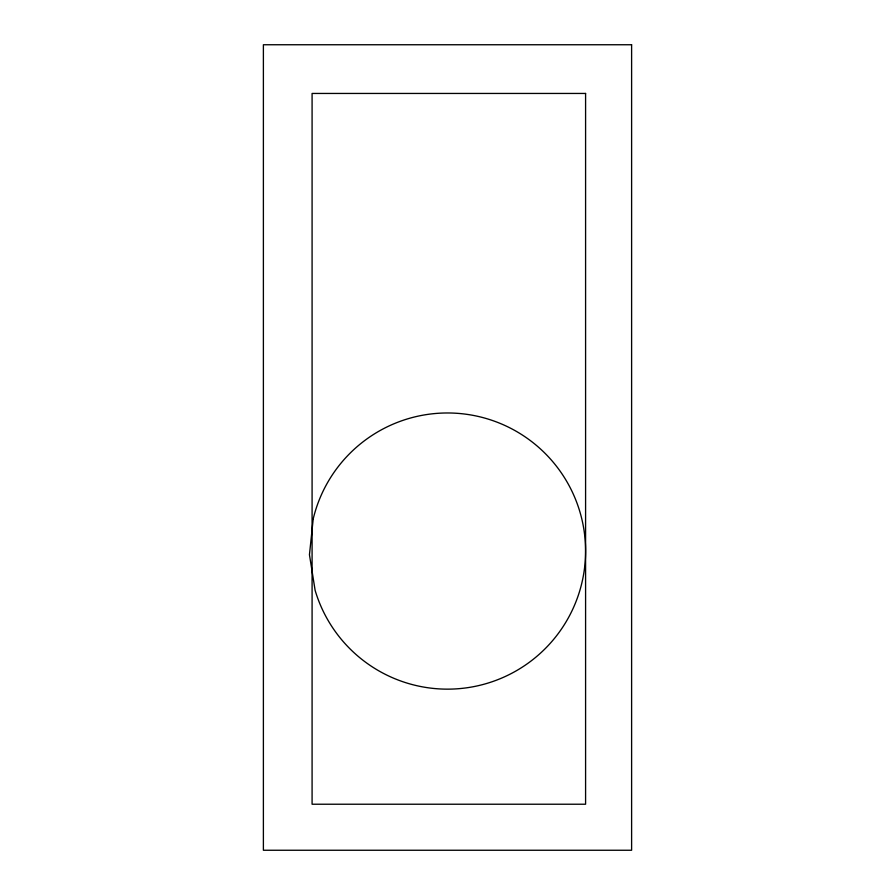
<?xml version="1.0" encoding="UTF-8"?>
<svg xmlns="http://www.w3.org/2000/svg" width="895" height="895" viewBox="0 0 895 895"><rect width="100%" height="100%" fill="white"/><g stroke="black" fill="none" stroke-linecap="round" stroke-linejoin="round"><path stroke-width="1.34" d="M585.587 93.449L585.587 804.225L312.086 804.225L312.086 93.449L585.587 93.449M313.216 518.876L309.457 554.732L315.118 590.331A138.087 138.087 0 0 0 529.683 662.031A138.087 138.087 0 0 0 523.676 435.887A138.087 138.087 0 0 0 313.216 518.876M631.613 44.75L263.387 44.75L263.387 850.25L631.613 850.25L631.613 44.75"/></g></svg>
